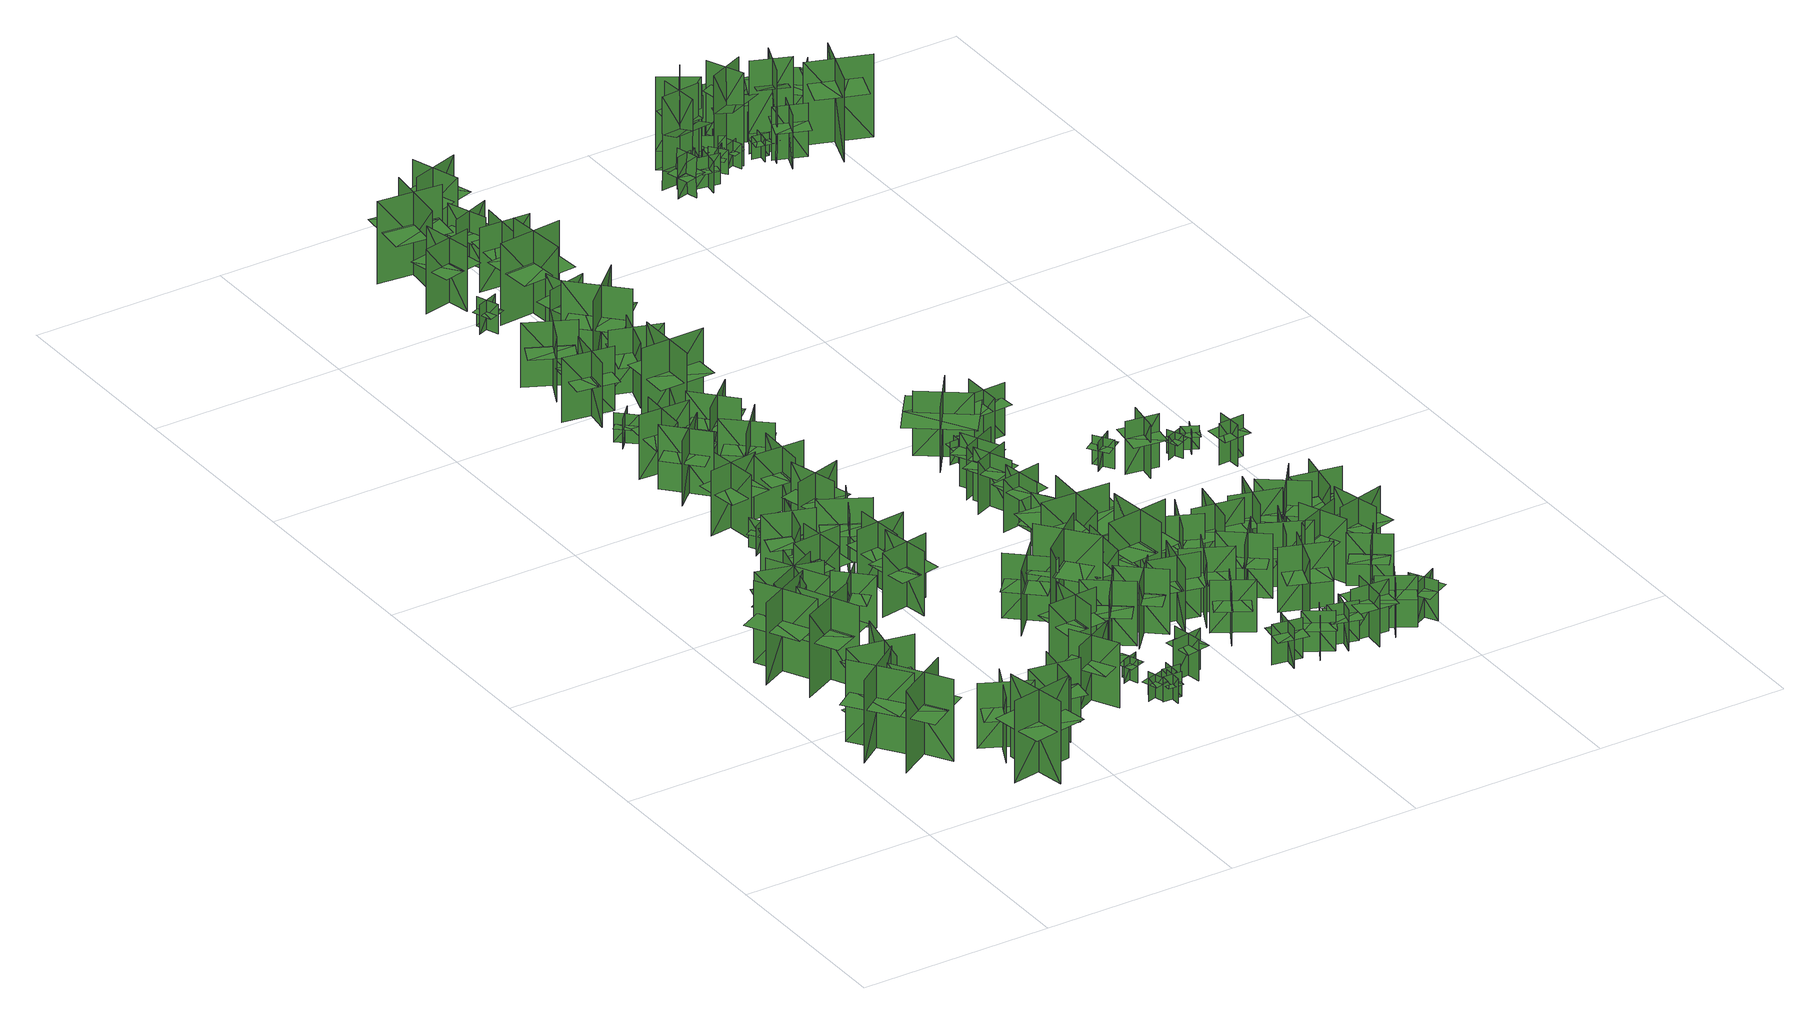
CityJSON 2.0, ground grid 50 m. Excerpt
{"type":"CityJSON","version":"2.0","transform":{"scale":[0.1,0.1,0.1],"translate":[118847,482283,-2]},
"CityObjects":{
"tree1":{"type":"SolitaryVegetationObject","geometry":[{"type":"MultiSurface","lod":"1","boundaries":[[[0,1,2]],[[0,2,3]],[[4,5,6]],[[4,6,7]],[[8,9,10]],[[8,10,11]],[[8,12,13]],[[8,13,9]]]}]},
"tree2":{"type":"SolitaryVegetationObject","geometry":[{"type":"MultiSurface","lod":"1","boundaries":[[[14,15,16]],[[14,16,17]],[[18,19,20]],[[18,20,21]],[[22,23,24]],[[22,24,25]],[[22,26,27]],[[22,27,23]]]}]},
"tree3":{"type":"SolitaryVegetationObject","geometry":[{"type":"MultiSurface","lod":"1","boundaries":[[[28,29,30]],[[28,30,31]],[[32,33,34]],[[32,34,35]],[[36,37,38]],[[36,38,39]],[[36,40,41]],[[36,41,37]]]}]},
"tree4":{"type":"SolitaryVegetationObject","geometry":[{"type":"MultiSurface","lod":"1","boundaries":[[[42,43,44]],[[42,44,45]],[[46,47,48]],[[46,48,49]],[[50,51,52]],[[50,52,53]],[[50,54,55]],[[50,55,51]]]}]},
"tree5":{"type":"SolitaryVegetationObject","geometry":[{"type":"MultiSurface","lod":"1","boundaries":[[[56,57,58]],[[56,58,59]],[[60,61,62]],[[60,62,63]],[[64,65,66]],[[64,66,67]],[[64,68,69]],[[64,69,65]]]}]},
"tree6":{"type":"SolitaryVegetationObject","geometry":[{"type":"MultiSurface","lod":"1","boundaries":[[[70,71,72]],[[70,72,73]],[[74,75,76]],[[74,76,77]],[[78,79,80]],[[78,80,81]],[[78,82,83]],[[78,83,79]]]}]},
"tree7":{"type":"SolitaryVegetationObject","geometry":[{"type":"MultiSurface","lod":"1","boundaries":[[[84,85,86]],[[84,86,87]],[[88,89,90]],[[88,90,91]],[[92,93,94]],[[92,94,95]],[[92,96,97]],[[92,97,93]]]}]},
"tree8":{"type":"SolitaryVegetationObject","geometry":[{"type":"MultiSurface","lod":"1","boundaries":[[[98,99,100]],[[98,100,101]],[[102,103,104]],[[102,104,105]],[[106,107,108]],[[106,108,109]],[[106,110,111]],[[106,111,107]]]}]},
"tree9":{"type":"SolitaryVegetationObject","geometry":[{"type":"MultiSurface","lod":"1","boundaries":[[[112,113,114]],[[112,114,115]],[[116,117,118]],[[116,118,119]],[[120,121,122]],[[120,122,123]],[[120,124,125]],[[120,125,121]]]}]},
"tree10":{"type":"SolitaryVegetationObject","geometry":[{"type":"MultiSurface","lod":"1","boundaries":[[[126,127,128]],[[126,128,129]],[[130,131,132]],[[130,132,133]],[[134,135,136]],[[134,136,137]],[[134,138,139]],[[134,139,135]]]}]},
"tree11":{"type":"SolitaryVegetationObject","geometry":[{"type":"MultiSurface","lod":"1","boundaries":[[[140,141,142]],[[140,142,143]],[[144,145,146]],[[144,146,147]],[[148,149,150]],[[148,150,151]],[[148,152,153]],[[148,153,149]]]}]},
"tree12":{"type":"SolitaryVegetationObject","geometry":[{"type":"MultiSurface","lod":"1","boundaries":[[[154,155,156]],[[154,156,157]],[[158,159,160]],[[158,160,161]],[[162,163,164]],[[162,164,165]],[[162,166,167]],[[162,167,163]]]}]},
"tree13":{"type":"SolitaryVegetationObject","geometry":[{"type":"MultiSurface","lod":"1","boundaries":[[[168,169,170]],[[168,170,171]],[[172,173,174]],[[172,174,175]],[[176,177,178]],[[176,178,179]],[[176,180,181]],[[176,181,177]]]}]},
"tree14":{"type":"SolitaryVegetationObject","geometry":[{"type":"MultiSurface","lod":"1","boundaries":[[[182,183,184]],[[182,184,185]],[[186,187,188]],[[186,188,189]],[[190,191,192]],[[190,192,193]],[[190,194,195]],[[190,195,191]]]}]},
"tree15":{"type":"SolitaryVegetationObject","geometry":[{"type":"MultiSurface","lod":"1","boundaries":[[[196,197,198]],[[196,198,199]],[[200,201,202]],[[200,202,203]],[[204,205,206]],[[204,206,207]],[[204,208,209]],[[204,209,205]]]}]},
"tree16":{"type":"SolitaryVegetationObject","geometry":[{"type":"MultiSurface","lod":"1","boundaries":[[[210,211,212]],[[210,212,213]],[[214,215,216]],[[214,216,217]],[[218,219,220]],[[218,220,221]],[[218,222,223]],[[218,223,219]]]}]},
"tree17":{"type":"SolitaryVegetationObject","geometry":[{"type":"MultiSurface","lod":"1","boundaries":[[[224,225,226]],[[224,226,227]],[[228,229,230]],[[228,230,231]],[[232,233,234]],[[232,234,235]],[[232,236,237]],[[232,237,233]]]}]},
"tree18":{"type":"SolitaryVegetationObject","geometry":[{"type":"MultiSurface","lod":"1","boundaries":[[[238,239,240]],[[238,240,241]],[[242,243,244]],[[242,244,245]],[[246,247,248]],[[246,248,249]],[[246,250,251]],[[246,251,247]]]}]},
"tree19":{"type":"SolitaryVegetationObject","geometry":[{"type":"MultiSurface","lod":"1","boundaries":[[[252,253,254]],[[252,254,255]],[[256,257,258]],[[256,258,259]],[[260,261,262]],[[260,262,263]],[[260,264,265]],[[260,265,261]]]}]},
"tree20":{"type":"SolitaryVegetationObject","geometry":[{"type":"MultiSurface","lod":"1","boundaries":[[[266,267,268]],[[266,268,269]],[[270,271,272]],[[270,272,273]],[[274,275,276]],[[274,276,277]],[[274,278,279]],[[274,279,275]]]}]},
"tree21":{"type":"SolitaryVegetationObject","geometry":[{"type":"MultiSurface","lod":"1","boundaries":[[[280,281,282]],[[280,282,283]],[[284,285,286]],[[284,286,287]],[[288,289,290]],[[288,290,291]],[[288,291,292]],[[288,292,293]]]}]},
"tree22":{"type":"SolitaryVegetationObject","geometry":[{"type":"MultiSurface","lod":"1","boundaries":[[[294,295,296]],[[294,296,297]],[[298,299,300]],[[298,300,301]],[[302,303,304]],[[302,304,305]],[[302,306,307]],[[302,307,303]]]}]},
"tree23":{"type":"SolitaryVegetationObject","geometry":[{"type":"MultiSurface","lod":"1","boundaries":[[[308,309,310]],[[308,310,311]],[[312,313,314]],[[312,314,315]],[[316,317,318]],[[316,318,319]],[[316,320,321]],[[316,321,317]]]}]},
"tree24":{"type":"SolitaryVegetationObject","geometry":[{"type":"MultiSurface","lod":"1","boundaries":[[[322,323,324]],[[322,324,325]],[[326,327,328]],[[326,328,329]],[[330,331,332]],[[330,332,333]],[[330,333,334]],[[330,334,335]]]}]},
"tree25":{"type":"SolitaryVegetationObject","geometry":[{"type":"MultiSurface","lod":"1","boundaries":[[[336,337,338]],[[336,338,339]],[[340,341,342]],[[340,342,343]],[[344,345,346]],[[344,346,347]],[[344,347,348]],[[344,348,349]]]}]},
"tree26":{"type":"SolitaryVegetationObject","geometry":[{"type":"MultiSurface","lod":"1","boundaries":[[[350,351,352]],[[350,352,353]],[[354,355,356]],[[354,356,357]],[[358,359,360]],[[358,360,361]],[[358,362,363]],[[358,363,359]]]}]},
"tree27":{"type":"SolitaryVegetationObject","geometry":[{"type":"MultiSurface","lod":"1","boundaries":[[[364,365,366]],[[364,366,367]],[[368,369,370]],[[368,370,371]],[[372,373,374]],[[372,374,375]],[[372,375,376]],[[372,376,377]]]}]},
"tree28":{"type":"SolitaryVegetationObject","geometry":[{"type":"MultiSurface","lod":"1","boundaries":[[[378,379,380]],[[378,380,381]],[[382,383,384]],[[382,384,385]],[[386,387,388]],[[386,388,389]],[[386,390,391]],[[386,391,387]]]}]},
"tree29":{"type":"SolitaryVegetationObject","geometry":[{"type":"MultiSurface","lod":"1","boundaries":[[[392,393,394]],[[392,394,395]],[[396,397,398]],[[396,398,399]],[[400,401,402]],[[400,402,403]],[[400,404,405]],[[400,405,401]]]}]},
"tree30":{"type":"SolitaryVegetationObject","geometry":[{"type":"MultiSurface","lod":"1","boundaries":[[[406,407,408]],[[406,408,409]],[[410,411,412]],[[410,412,413]],[[414,415,416]],[[414,416,417]],[[414,418,419]],[[414,419,415]]]}]},
"tree31":{"type":"SolitaryVegetationObject","geometry":[{"type":"MultiSurface","lod":"1","boundaries":[[[420,421,422]],[[420,422,423]],[[424,425,426]],[[424,426,427]],[[428,429,430]],[[428,430,431]],[[428,432,433]],[[428,433,429]]]}]},
"tree32":{"type":"SolitaryVegetationObject","geometry":[{"type":"MultiSurface","lod":"1","boundaries":[[[434,435,436]],[[434,436,437]],[[438,439,440]],[[438,440,441]],[[442,443,444]],[[442,444,445]],[[442,446,447]],[[442,447,443]]]}]},
"tree33":{"type":"SolitaryVegetationObject","geometry":[{"type":"MultiSurface","lod":"1","boundaries":[[[448,449,450]],[[448,450,451]],[[452,453,454]],[[452,454,455]],[[456,457,458]],[[456,458,459]],[[456,460,461]],[[456,461,457]]]}]},
"tree34":{"type":"SolitaryVegetationObject","geometry":[{"type":"MultiSurface","lod":"1","boundaries":[[[462,463,464]],[[462,464,465]],[[466,467,468]],[[466,468,469]],[[470,471,472]],[[470,472,473]],[[470,474,475]],[[470,475,471]]]}]},
"tree35":{"type":"SolitaryVegetationObject","geometry":[{"type":"MultiSurface","lod":"1","boundaries":[[[476,477,478]],[[476,478,479]],[[480,481,482]],[[480,482,483]],[[484,485,486]],[[484,486,487]],[[484,488,489]],[[484,489,485]]]}]},
"tree36":{"type":"SolitaryVegetationObject","geometry":[{"type":"MultiSurface","lod":"1","boundaries":[[[490,491,492]],[[490,492,493]],[[494,495,496]],[[494,496,497]],[[498,499,500]],[[498,500,501]],[[498,502,503]],[[498,503,499]]]}]},
"tree37":{"type":"SolitaryVegetationObject","geometry":[{"type":"MultiSurface","lod":"1","boundaries":[[[504,505,506]],[[504,506,507]],[[508,509,510]],[[508,510,511]],[[512,513,514]],[[512,514,515]],[[512,516,517]],[[512,517,513]]]}]},
"tree38":{"type":"SolitaryVegetationObject","geometry":[{"type":"MultiSurface","lod":"1","boundaries":[[[518,519,520]],[[518,520,521]],[[522,523,524]],[[522,524,525]],[[526,527,528]],[[526,528,529]],[[526,530,531]],[[526,531,527]]]}]},
"tree39":{"type":"SolitaryVegetationObject","geometry":[{"type":"MultiSurface","lod":"1","boundaries":[[[532,533,534]],[[532,534,535]],[[536,537,538]],[[536,538,539]],[[540,541,542]],[[540,542,543]],[[540,544,545]],[[540,545,541]]]}]},
"tree40":{"type":"SolitaryVegetationObject","geometry":[{"type":"MultiSurface","lod":"1","boundaries":[[[546,547,548]],[[546,548,549]],[[550,551,552]],[[550,552,553]],[[554,555,556]],[[554,556,557]],[[554,558,559]],[[554,559,555]]]}]},
"tree41":{"type":"SolitaryVegetationObject","geometry":[{"type":"MultiSurface","lod":"1","boundaries":[[[560,561,562]],[[560,562,563]],[[564,565,566]],[[564,566,567]],[[568,569,570]],[[568,570,571]],[[568,572,573]],[[568,573,569]]]}]},
"tree42":{"type":"SolitaryVegetationObject","geometry":[{"type":"MultiSurface","lod":"1","boundaries":[[[574,575,576]],[[574,576,577]],[[578,579,580]],[[578,580,581]],[[582,583,584]],[[582,584,585]],[[582,586,587]],[[582,587,583]]]}]},
"tree43":{"type":"SolitaryVegetationObject","geometry":[{"type":"MultiSurface","lod":"1","boundaries":[[[588,589,590]],[[588,590,591]],[[592,593,594]],[[592,594,595]],[[596,597,598]],[[596,598,599]],[[596,600,601]],[[596,601,597]]]}]},
"tree44":{"type":"SolitaryVegetationObject","geometry":[{"type":"MultiSurface","lod":"1","boundaries":[[[602,603,604]],[[602,604,605]],[[606,607,608]],[[606,608,609]],[[610,611,612]],[[610,612,613]],[[610,614,615]],[[610,615,611]]]}]},
"tree45":{"type":"SolitaryVegetationObject","geometry":[{"type":"MultiSurface","lod":"1","boundaries":[[[616,617,618]],[[616,618,619]],[[620,621,622]],[[620,622,623]],[[624,625,626]],[[624,626,627]],[[624,628,629]],[[624,629,625]]]}]},
"tree46":{"type":"SolitaryVegetationObject","geometry":[{"type":"MultiSurface","lod":"1","boundaries":[[[630,631,632]],[[630,632,633]],[[634,635,636]],[[634,636,637]],[[638,639,640]],[[638,640,641]],[[638,642,643]],[[638,643,639]]]}]},
"tree47":{"type":"SolitaryVegetationObject","geometry":[{"type":"MultiSurface","lod":"1","boundaries":[[[644,645,646]],[[644,646,647]],[[648,649,650]],[[648,650,651]],[[652,653,654]],[[652,654,655]],[[652,655,656]],[[652,656,657]]]}]},
"tree48":{"type":"SolitaryVegetationObject","geometry":[{"type":"MultiSurface","lod":"1","boundaries":[[[658,659,660]],[[658,660,661]],[[662,663,664]],[[662,664,665]],[[666,667,668]],[[666,668,669]],[[666,669,670]],[[666,670,671]]]}]},
"tree49":{"type":"SolitaryVegetationObject","geometry":[{"type":"MultiSurface","lod":"1","boundaries":[[[672,673,674]],[[672,674,675]],[[676,677,678]],[[676,678,679]],[[680,681,682]],[[680,682,683]],[[680,684,685]],[[680,685,681]]]}]},
"tree50":{"type":"SolitaryVegetationObject","geometry":[{"type":"MultiSurface","lod":"1","boundaries":[[[686,687,688]],[[686,688,689]],[[690,691,692]],[[690,692,693]],[[694,695,696]],[[694,696,697]],[[694,698,699]],[[694,699,695]]]}]},
"tree51":{"type":"SolitaryVegetationObject","geometry":[{"type":"MultiSurface","lod":"1","boundaries":[[[700,701,702]],[[700,702,703]],[[704,705,706]],[[704,706,707]],[[708,709,710]],[[708,710,711]],[[708,712,713]],[[708,713,709]]]}]},
"tree52":{"type":"SolitaryVegetationObject","geometry":[{"type":"MultiSurface","lod":"1","boundaries":[[[714,715,716]],[[714,716,717]],[[718,719,720]],[[718,720,721]],[[722,723,724]],[[722,724,725]],[[722,725,726]],[[722,726,727]]]}]},
"tree53":{"type":"SolitaryVegetationObject","geometry":[{"type":"MultiSurface","lod":"1","boundaries":[[[728,729,730]],[[728,730,731]],[[732,733,734]],[[732,734,735]],[[736,737,738]],[[736,738,739]],[[736,740,741]],[[736,741,737]]]}]},
"tree54":{"type":"SolitaryVegetationObject","geometry":[{"type":"MultiSurface","lod":"1","boundaries":[[[742,743,744]],[[742,744,745]],[[746,747,748]],[[746,748,749]],[[750,751,752]],[[750,752,753]],[[750,754,755]],[[750,755,751]]]}]},
"tree55":{"type":"SolitaryVegetationObject","geometry":[{"type":"MultiSurface","lod":"1","boundaries":[[[756,757,758]],[[756,758,759]],[[760,761,762]],[[760,762,763]],[[764,765,766]],[[764,766,767]],[[764,768,769]],[[764,769,765]]]}]},
"tree56":{"type":"SolitaryVegetationObject","geometry":[{"type":"MultiSurface","lod":"1","boundaries":[[[770,771,772]],[[770,772,773]],[[774,775,776]],[[774,776,777]],[[778,779,780]],[[778,780,781]],[[778,782,783]],[[778,783,779]]]}]},
"tree57":{"type":"SolitaryVegetationObject","geometry":[{"type":"MultiSurface","lod":"1","boundaries":[[[784,785,786]],[[784,786,787]],[[788,789,790]],[[788,790,791]],[[792,793,794]],[[792,794,795]],[[792,795,796]],[[792,796,797]]]}]},
"tree58":{"type":"SolitaryVegetationObject","geometry":[{"type":"MultiSurface","lod":"1","boundaries":[[[798,799,800]],[[798,800,801]],[[802,803,804]],[[802,804,805]],[[806,807,808]],[[806,808,809]],[[806,810,811]],[[806,811,807]]]}]},
"tree59":{"type":"SolitaryVegetationObject","geometry":[{"type":"MultiSurface","lod":"1","boundaries":[[[812,813,814]],[[812,814,815]],[[816,817,818]],[[816,818,819]],[[820,821,822]],[[820,822,823]],[[820,824,825]],[[820,825,821]]]}]},
"tree60":{"type":"SolitaryVegetationObject","geometry":[{"type":"MultiSurface","lod":"1","boundaries":[[[826,827,828]],[[826,828,829]],[[830,831,832]],[[830,832,833]],[[834,835,836]],[[834,836,837]],[[834,838,839]],[[834,839,835]]]}]},
"tree61":{"type":"SolitaryVegetationObject","geometry":[{"type":"MultiSurface","lod":"1","boundaries":[[[840,841,842]],[[840,842,843]],[[844,845,846]],[[844,846,847]],[[848,849,850]],[[848,850,851]],[[848,852,853]],[[848,853,849]]]}]},
"tree62":{"type":"SolitaryVegetationObject","geometry":[{"type":"MultiSurface","lod":"1","boundaries":[[[854,855,856]],[[854,856,857]],[[858,859,860]],[[858,860,861]],[[862,863,864]],[[862,864,865]],[[862,866,867]],[[862,867,863]]]}]},
"tree63":{"type":"SolitaryVegetationObject","geometry":[{"type":"MultiSurface","lod":"1","boundaries":[[[868,869,870]],[[868,870,871]],[[872,873,874]],[[872,874,875]],[[876,877,878]],[[876,878,879]],[[876,879,880]],[[876,880,881]]]}]},
"tree64":{"type":"SolitaryVegetationObject","geometry":[{"type":"MultiSurface","lod":"1","boundaries":[[[882,883,884]],[[882,884,885]],[[886,887,888]],[[886,888,889]],[[890,891,892]],[[890,892,893]],[[890,894,895]],[[890,895,891]]]}]},
"tree65":{"type":"SolitaryVegetationObject","geometry":[{"type":"MultiSurface","lod":"1","boundaries":[[[896,897,898]],[[896,898,899]],[[900,901,902]],[[900,902,903]],[[904,905,906]],[[904,906,907]],[[904,907,908]],[[904,908,909]]]}]},
"tree66":{"type":"SolitaryVegetationObject","geometry":[{"type":"MultiSurface","lod":"1","boundaries":[[[910,911,912]],[[910,912,913]],[[914,915,916]],[[914,916,917]],[[918,919,920]],[[918,920,921]],[[918,921,922]],[[918,922,923]]]}]},
"tree67":{"type":"SolitaryVegetationObject","geometry":[{"type":"MultiSurface","lod":"1","boundaries":[[[924,925,926]],[[924,926,927]],[[928,929,930]],[[928,930,931]],[[932,933,934]],[[932,934,935]],[[932,936,937]],[[932,937,933]]]}]},
"tree68":{"type":"SolitaryVegetationObject","geometry":[{"type":"MultiSurface","lod":"1","boundaries":[[[938,939,940]],[[938,940,941]],[[942,943,944]],[[942,944,945]],[[946,947,948]],[[946,948,949]],[[946,950,951]],[[946,951,947]]]}]},
"tree69":{"type":"SolitaryVegetationObject","geometry":[{"type":"MultiSurface","lod":"1","boundaries":[[[952,953,954]],[[952,954,955]],[[956,957,958]],[[956,958,959]],[[960,961,962]],[[960,962,963]],[[960,963,964]],[[960,964,965]]]}]},
"tree70":{"type":"SolitaryVegetationObject","geometry":[{"type":"MultiSurface","lod":"1","boundaries":[[[966,967,968]],[[966,968,969]],[[970,971,972]],[[970,972,973]],[[974,975,976]],[[974,976,977]],[[974,978,979]],[[974,979,975]]]}]},
"tree71":{"type":"SolitaryVegetationObject","geometry":[{"type":"MultiSurface","lod":"1","boundaries":[[[980,981,982]],[[980,982,983]],[[984,985,986]],[[984,986,987]],[[988,989,990]],[[988,990,991]],[[988,991,992]],[[988,992,993]]]}]},
"tree72":{"type":"SolitaryVegetationObject","geometry":[{"type":"MultiSurface","lod":"1","boundaries":[[[994,995,996]],[[994,996,997]],[[998,999,1000]],[[998,1000,1001]],[[1002,1003,1004]],[[1002,1004,1005]],[[1002,1006,1007]],[[1002,1007,1003]]]}]},
"tree73":{"type":"SolitaryVegetationObject","geometry":[{"type":"MultiSurface","lod":"1","boundaries":[[[1008,1009,1010]],[[1008,1010,1011]],[[1012,1013,1014]],[[1012,1014,1015]],[[1016,1017,1018]],[[1016,1018,1019]],[[1016,1019,1020]],[[1016,1020,1021]]]}]},
"tree74":{"type":"SolitaryVegetationObject","geometry":[{"type":"MultiSurface","lod":"1","boundaries":[[[1022,1023,1024]],[[1022,1024,1025]],[[1026,1027,1028]],[[1026,1028,1029]],[[1030,1031,1032]],[[1030,1032,1033]],[[1030,1034,1035]],[[1030,1035,1031]]]}]},
"tree75":{"type":"SolitaryVegetationObject","geometry":[{"type":"MultiSurface","lod":"1","boundaries":[[[1036,1037,1038]],[[1036,1038,1039]],[[1040,1041,1042]],[[1040,1042,1043]],[[1044,1045,1046]],[[1044,1046,1047]],[[1044,1048,1049]],[[1044,1049,1045]]]}]},
"tree76":{"type":"SolitaryVegetationObject","geometry":[{"type":"MultiSurface","lod":"1","boundaries":[[[1050,1051,1052]],[[1050,1052,1053]],[[1054,1055,1056]],[[1054,1056,1057]],[[1058,1059,1060]],[[1058,1060,1061]],[[1058,1062,1063]],[[1058,1063,1059]]]}]},
"tree77":{"type":"SolitaryVegetationObject","geometry":[{"type":"MultiSurface","lod":"1","boundaries":[[[1064,1065,1066]],[[1064,1066,1067]],[[1068,1069,1070]],[[1068,1070,1071]],[[1072,1073,1074]],[[1072,1074,1075]],[[1072,1075,1076]],[[1072,1076,1077]]]}]},
"tree78":{"type":"SolitaryVegetationObject","geometry":[{"type":"MultiSurface","lod":"1","boundaries":[[[1078,1079,1080]],[[1078,1080,1081]],[[1082,1083,1084]],[[1082,1084,1085]],[[1086,1087,1088]],[[1086,1088,1089]],[[1086,1090,1091]],[[1086,1091,1087]]]}]},
"tree79":{"type":"SolitaryVegetationObject","geometry":[{"type":"MultiSurface","lod":"1","boundaries":[[[1092,1093,1094]],[[1092,1094,1095]],[[1096,1097,1098]],[[1096,1098,1099]],[[1100,1101,1102]],[[1100,1102,1103]],[[1100,1103,1104]],[[1100,1104,1105]]]}]},
"tree80":{"type":"SolitaryVegetationObject","geometry":[{"type":"MultiSurface","lod":"1","boundaries":[[[1106,1107,1108]],[[1106,1108,1109]],[[1110,1111,1112]],[[1110,1112,1113]],[[1114,1115,1116]],[[1114,1116,1117]],[[1114,1118,1119]],[[1114,1119,1115]]]}]},
"tree81":{"type":"SolitaryVegetationObject","geometry":[{"type":"MultiSurface","lod":"1","boundaries":[[[1120,1121,1122]],[[1120,1122,1123]],[[1124,1125,1126]],[[1124,1126,1127]],[[1128,1129,1130]],[[1128,1130,1131]],[[1128,1132,1133]],[[1128,1133,1129]]]}]},
"tree82":{"type":"SolitaryVegetationObject","geometry":[{"type":"MultiSurface","lod":"1","boundaries":[[[1134,1135,1136]],[[1134,1136,1137]],[[1138,1139,1140]],[[1138,1140,1141]],[[1142,1143,1144]],[[1142,1144,1145]],[[1142,1146,1147]],[[1142,1147,1143]]]}]},
"tree83":{"type":"SolitaryVegetationObject","geometry":[{"type":"MultiSurface","lod":"1","boundaries":[[[1148,1149,1150]],[[1148,1150,1151]],[[1152,1153,1154]],[[1152,1154,1155]],[[1156,1157,1158]],[[1156,1158,1159]],[[1156,1160,1161]],[[1156,1161,1157]]]}]},
"tree84":{"type":"SolitaryVegetationObject","geometry":[{"type":"MultiSurface","lod":"1","boundaries":[[[1162,1163,1164]],[[1162,1164,1165]],[[1166,1167,1168]],[[1166,1168,1169]],[[1170,1171,1172]],[[1170,1172,1173]],[[1170,1173,1174]],[[1170,1174,1175]]]}]},
"tree85":{"type":"SolitaryVegetationObject","geometry":[{"type":"MultiSurface","lod":"1","boundaries":[[[1176,1177,1178]],[[1176,1178,1179]],[[1180,1181,1182]],[[1180,1182,1183]],[[1184,1185,1186]],[[1184,1186,1187]],[[1184,1187,1188]],[[1184,1188,1189]]]}]},
"tree86":{"type":"SolitaryVegetationObject","geometry":[{"type":"MultiSurface","lod":"1","boundaries":[[[1190,1191,1192]],[[1190,1192,1193]],[[1194,1195,1196]],[[1194,1196,1197]],[[1198,1199,1200]],[[1198,1200,1201]],[[1198,1202,1203]],[[1198,1203,1199]]]}]},
"tree87":{"type":"SolitaryVegetationObject","geometry":[{"type":"MultiSurface","lod":"1","boundaries":[[[1204,1205,1206]],[[1204,1206,1207]],[[1208,1209,1210]],[[1208,1210,1211]],[[1212,1213,1209]],[[1212,1209,1208]],[[1214,1215,1205]],[[1214,1205,1204]],[[1204,1205,1216]],[[1204,1216,1217]],[[1204,1218,1219]],[[1204,1219,1205]]]}]},
"tree88":{"type":"SolitaryVegetationObject","geometry":[{"type":"MultiSurface","lod":"1","boundaries":[[[1220,1221,1222]],[[1220,1222,1223]],[[1224,1225,1226]],[[1224,1226,1227]],[[1228,1229,1225]],[[1228,1225,1224]],[[1230,1231,1221]],[[1230,1221,1220]],[[1232,1233,1234]],[[1232,1234,1235]],[[1236,1237,1238]],[[1236,1238,1239]]]}]},
"tree89":{"type":"SolitaryVegetationObject","geometry":[{"type":"MultiSurface","lod":"1","boundaries":[[[1240,1241,1242]],[[1240,1242,1243]],[[1244,1245,1246]],[[1244,1246,1247]],[[1248,1249,1250]],[[1248,1250,1251]],[[1248,1251,1252]],[[1248,1252,1253]]]}]},
"tree90":{"type":"SolitaryVegetationObject","geometry":[{"type":"MultiSurface","lod":"1","boundaries":[[[1254,1255,1256]],[[1254,1256,1257]],[[1258,1259,1260]],[[1258,1260,1261]],[[1262,1263,1259]],[[1262,1259,1258]],[[1264,1265,1255]],[[1264,1255,1254]],[[1266,1267,1268]],[[1266,1268,1269]],[[1270,1271,1272]],[[1270,1272,1273]]]}]},
"tree91":{"type":"SolitaryVegetationObject","geometry":[{"type":"MultiSurface","lod":"1","boundaries":[[[1274,1275,1276]],[[1274,1276,1277]],[[1278,1279,1280]],[[1278,1280,1281]],[[1282,1283,1284]],[[1282,1284,1285]],[[1282,1285,1286]],[[1282,1286,1287]]]}]},
"tree92":{"type":"SolitaryVegetationObject","geometry":[{"type":"MultiSurface","lod":"1","boundaries":[[[1288,1289,1290]],[[1288,1290,1291]],[[1292,1293,1294]],[[1292,1294,1295]],[[1296,1297,1298]],[[1296,1298,1299]],[[1296,1299,1300]],[[1296,1300,1301]]]}]},
"tree93":{"type":"SolitaryVegetationObject","geometry":[{"type":"MultiSurface","lod":"1","boundaries":[[[1302,1303,1304]],[[1302,1304,1305]],[[1306,1307,1308]],[[1306,1308,1309]],[[1310,1311,1312]],[[1310,1312,1313]],[[1310,1313,1314]],[[1310,1314,1315]]]}]},
"tree94":{"type":"SolitaryVegetationObject","geometry":[{"type":"MultiSurface","lod":"1","boundaries":[[[1316,1317,1318]],[[1316,1318,1319]],[[1320,1321,1322]],[[1320,1322,1323]],[[1324,1325,1326]],[[1324,1326,1327]],[[1324,1327,1328]],[[1324,1328,1329]]]}]},
"tree95":{"type":"SolitaryVegetationObject","geometry":[{"type":"MultiSurface","lod":"1","boundaries":[[[1330,1331,1332]],[[1330,1332,1333]],[[1334,1335,1336]],[[1334,1336,1337]],[[1338,1339,1335]],[[1338,1335,1334]],[[1340,1341,1331]],[[1340,1331,1330]],[[1342,1343,1344]],[[1342,1344,1345]],[[1346,1347,1348]],[[1346,1348,1349]]]}]},
"tree96":{"type":"SolitaryVegetationObject","geometry":[{"type":"MultiSurface","lod":"1","boundaries":[[[1350,1351,1352]],[[1350,1352,1353]],[[1354,1355,1356]],[[1354,1356,1357]],[[1358,1359,1360]],[[1358,1360,1361]],[[1358,1361,1362]],[[1358,1362,1363]]]}]},
"tree97":{"type":"SolitaryVegetationObject","geometry":[{"type":"MultiSurface","lod":"1","boundaries":[[[1364,1365,1366]],[[1364,1366,1367]],[[1368,1369,1370]],[[1368,1370,1371]],[[1372,1373,1374]],[[1372,1374,1375]],[[1372,1375,1376]],[[1372,1376,1377]]]}]},
"tree98":{"type":"SolitaryVegetationObject","geometry":[{"type":"MultiSurface","lod":"1","boundaries":[[[1378,1379,1380]],[[1378,1380,1381]],[[1382,1383,1384]],[[1382,1384,1385]],[[1386,1387,1388]],[[1386,1388,1389]],[[1386,1390,1391]],[[1386,1391,1387]]]}]},
"tree99":{"type":"SolitaryVegetationObject","geometry":[{"type":"MultiSurface","lod":"1","boundaries":[[[1392,1393,1394]],[[1392,1394,1395]],[[1396,1397,1398]],[[1396,1398,1399]],[[1400,1401,1402]],[[1400,1402,1403]],[[1400,1404,1405]],[[1400,1405,1401]]]}]},
"tree100":{"type":"SolitaryVegetationObject","geometry":[{"type":"MultiSurface","lod":"1","boundaries":[[[1406,1407,1408]],[[1406,1408,1409]],[[1410,1411,1412]],[[1410,1412,1413]],[[1414,1415,1411]],[[1414,1411,1410]],[[1416,1417,1407]],[[1416,1407,1406]],[[1418,1419,1420]],[[1418,1420,1421]],[[1422,1423,1424]],[[1422,1424,1425]]]}]},
"tree101":{"type":"SolitaryVegetationObject","geometry":[{"type":"MultiSurface","lod":"1","boundaries":[[[1426,1427,1428]],[[1426,1428,1429]],[[1430,1431,1432]],[[1430,1432,1433]],[[1434,1435,1436]],[[1434,1436,1437]],[[1434,1438,1439]],[[1434,1439,1435]]]}]},
"tree102":{"type":"SolitaryVegetationObject","geometry":[{"type":"MultiSurface","lod":"1","boundaries":[[[1440,1441,1442]],[[1440,1442,1443]],[[1444,1445,1446]],[[1444,1446,1447]],[[1448,1449,1450]],[[1448,1450,1451]],[[1448,1451,1452]],[[1448,1452,1453]]]}]},
"tree103":{"type":"SolitaryVegetationObject","geometry":[{"type":"MultiSurface","lod":"1","boundaries":[[[1454,1455,1456]],[[1454,1456,1457]],[[1458,1459,1460]],[[1458,1460,1461]],[[1462,1463,1464]],[[1462,1464,1465]],[[1462,1466,1467]],[[1462,1467,1463]]]}]},
"tree104":{"type":"SolitaryVegetationObject","geometry":[{"type":"MultiSurface","lod":"1","boundaries":[[[1468,1469,1470]],[[1468,1470,1471]],[[1472,1473,1474]],[[1472,1474,1475]],[[1476,1477,1478]],[[1476,1478,1479]],[[1476,1480,1481]],[[1476,1481,1477]]]}]},
"tree105":{"type":"SolitaryVegetationObject","geometry":[{"type":"MultiSurface","lod":"1","boundaries":[[[1482,1483,1484]],[[1482,1484,1485]],[[1486,1487,1488]],[[1486,1488,1489]],[[1490,1491,1492]],[[1490,1492,1493]],[[1490,1494,1495]],[[1490,1495,1491]]]}]},
"tree106":{"type":"SolitaryVegetationObject","geometry":[{"type":"MultiSurface","lod":"1","boundaries":[[[1496,1497,1498]],[[1496,1498,1499]],[[1500,1501,1502]],[[1500,1502,1503]],[[1504,1505,1506]],[[1504,1506,1507]],[[1504,1508,1509]],[[1504,1509,1505]]]}]}
},
"vertices":[
[47,427,25],[145,290,25],[145,290,243],[47,427,243],[31,323,25],[31,323,243],[168,421,243],[168,421,25],[59,422,159],[144,303,159],[200,343,159],[114,462,159],[1,381,159],[87,261,159],
[68,451,28],[128,457,28],[128,457,106],[68,451,106],[98,427,28],[98,427,106],[91,487,106],[91,487,28],[72,454,76],[124,459,76],[121,483,76],[69,478,76],[74,428,76],[127,434,76],
[209,222,22],[121,366,22],[121,366,240],[209,222,240],[233,325,22],[233,325,240],[89,237,240],[89,237,22],[198,228,156],[121,353,156],[63,317,156],[139,192,156],[258,264,156],[182,390,156],
[156,380,23],[187,546,23],[187,546,241],[156,380,241],[243,441,23],[243,441,241],[77,471,241],[77,471,23],[152,392,157],[178,536,157],[111,549,157],[84,404,157],[221,379,157],[248,523,157],
[60,836,28],[138,687,28],[138,687,246],[60,836,246],[29,735,28],[29,735,246],[178,813,246],[178,813,28],[70,830,162],[139,700,162],[199,731,162],[131,862,162],[8,797,162],[76,667,162],
[208,621,20],[134,772,20],[134,772,238],[208,621,238],[241,722,20],[241,722,238],[90,647,238],[90,647,20],[198,628,154],[132,760,154],[71,729,154],[136,598,154],[261,660,154],[196,791,154],
[273,65,22],[439,94,22],[439,94,240],[273,65,240],[360,5,22],[360,5,240],[331,171,240],[331,171,22],[282,73,156],[427,99,156],[415,166,156],[271,141,156],[295,4,156],[439,29,156],
[366,274,20],[309,155,20],[309,155,192],[366,274,192],[288,246,20],[288,246,192],[407,188,192],[407,188,20],[367,264,126],[317,160,126],[365,137,126],[416,241,126],[317,288,126],[267,184,126],
[249,832,23],[86,874,23],[86,874,241],[249,832,241],[195,922,23],[195,922,241],[153,759,241],[153,759,23],[237,828,157],[95,865,157],[78,798,157],[220,762,157],[255,897,157],[112,933,157],
[243,883,23],[94,804,23],[94,804,241],[243,883,241],[142,913,23],[142,913,241],[220,764,241],[220,764,23],[236,872,157],[106,803,157],[138,743,157],[268,811,157],[203,934,157],[73,866,157],
[549,215,22],[418,233,22],[418,233,194],[549,215,194],[498,280,22],[498,280,194],[480,149,194],[480,149,22],[540,211,128],[425,227,128],[418,173,128],[532,157,128],[547,266,128],[433,282,128],
[374,898,24],[299,820,24],[299,820,164],[374,898,164],[306,896,24],[306,896,164],[384,821,164],[384,821,24],[372,890,111],[307,822,111],[338,791,111],[404,859,111],[339,922,111],[274,854,111],
[406,1011,23],[274,1000,23],[274,1000,195],[406,1011,195],[342,1064,23],[342,1064,195],[354,932,195],[354,932,23],[398,1005,129],[283,995,129],[288,942,129],[403,951,129],[393,1060,129],[278,1051,129],
[406,1111,23],[280,1150,23],[280,1150,194],[406,1111,194],[367,1184,23],[367,1184,194],[328,1058,194],[328,1058,23],[396,1109,128],[286,1143,128],[270,1091,128],[381,1057,128],[413,1162,128],[303,1196,128],
[595,336,23],[658,220,23],[658,220,195],[595,336,195],[572,257,23],[572,257,195],[689,319,195],[689,319,23],[604,331,129],[658,229,129],[706,255,129],[652,357,129],[555,305,129],[609,203,129],
[326,1240,27],[379,1269,27],[379,1269,105],[326,1240,105],[363,1230,27],[363,1230,105],[333,1282,105],[333,1282,27],[328,1244,75],[374,1270,75],[362,1291,75],[316,1265,75],[341,1222,75],[386,1247,75],
[504,807,25],[482,938,25],[482,938,196],[504,807,196],[552,875,25],[552,875,196],[421,853,196],[421,853,25],[498,815,131],[478,928,131],[425,919,131],[445,805,131],[553,824,131],[533,938,131],
[344,1446,21],[361,1315,21],[361,1315,193],[344,1446,193],[294,1380,21],[294,1380,193],[425,1398,193],[425,1398,21],[350,1439,127],[365,1324,127],[419,1331,127],[403,1446,127],[295,1431,127],[310,1317,127],
[483,1038,22],[495,907,22],[495,907,194],[483,1038,194],[430,974,22],[430,974,194],[562,986,194],[562,986,22],[489,1030,128],[499,915,128],[553,920,128],[543,1035,128],[434,1025,128],[444,910,128],
[538,1076,24],[422,1140,24],[422,1140,195],[538,1076,195],[515,1155,24],[515,1155,195],[451,1039,195],[451,1039,24],[528,1075,129],[427,1131,129],[401,1084,129],[502,1028,129],[555,1124,129],[454,1180,129],
[771,220,23],[729,207,23],[729,207,84],[771,220,84],[745,234,23],[758,192,23],[758,192,84],[745,234,84],[745,234,67],[724,227,67],[737,185,67],[758,192,67],[779,198,67],[766,240,67],
[309,1526,23],[407,1616,23],[407,1616,195],[309,1526,195],[392,1523,23],[392,1523,195],[303,1620,195],[303,1620,23],[312,1535,129],[397,1614,129],[361,1653,129],[276,1575,129],[350,1495,129],[435,1573,129],
[698,404,20],[690,536,20],[690,536,191],[698,404,191],[753,467,20],[753,467,191],[621,459,191],[621,459,20],[693,413,126],[685,528,126],[632,524,126],[639,409,126],[748,416,126],[741,531,126],
[739,334,23],[754,292,23],[754,292,85],[739,334,85],[726,307,23],[768,322,23],[768,322,85],[726,307,85],[726,307,67],[734,286,67],[776,301,67],[768,322,67],[761,343,67],[719,328,67],
[812,197,16],[763,198,16],[763,198,82],[812,197,82],[788,222,16],[787,173,16],[787,173,82],[788,222,82],[788,216,57],[767,217,57],[767,182,57],[787,181,57],[807,181,57],[808,216,57],
[355,1742,19],[349,1609,19],[349,1609,191],[355,1742,191],[294,1685,19],[294,1685,191],[426,1679,191],[426,1679,19],[360,1733,125],[354,1618,125],[408,1615,125],[413,1730,125],[304,1735,125],[299,1620,125],
[825,223,18],[776,225,18],[776,225,84],[825,223,84],[801,248,18],[800,199,18],[800,199,84],[801,248,84],[801,243,59],[781,243,59],[780,209,59],[800,208,59],[820,207,59],[822,242,59],
[431,1227,23],[559,1263,23],[559,1263,194],[431,1227,194],[504,1187,23],[504,1187,194],[468,1314,194],[468,1314,23],[438,1234,128],[549,1266,128],[535,1317,128],[424,1286,128],[453,1181,128],[564,1212,128],
[737,718,19],[648,620,19],[648,620,191],[737,718,191],[654,713,19],[654,713,191],[753,625,191],[753,625,19],[735,709,125],[658,623,125],[698,587,125],[775,673,125],[694,746,125],[617,660,125],
[485,1323,24],[490,1455,24],[490,1455,195],[485,1323,195],[545,1380,24],[545,1380,195],[413,1384,195],[413,1384,24],[480,1331,129],[484,1447,129],[431,1449,129],[427,1333,129],[536,1329,129],[540,1445,129],
[333,1855,23],[377,1814,23],[377,1814,101],[333,1855,101],[334,1817,23],[334,1817,101],[375,1862,101],[375,1862,23],[337,1854,71],[376,1818,71],[392,1837,71],[354,1872,71],[320,1835,71],[359,1800,71],
[846,437,20],[739,516,20],[739,516,191],[846,437,191],[833,519,20],[833,519,191],[754,413,191],[754,413,20],[836,438,126],[743,507,126],[711,463,126],[804,395,126],[869,483,126],[776,551,126],
[347,1924,22],[365,2055,22],[365,2055,193],[347,1924,193],[412,1974,22],[412,1974,193],[281,1993,193],[281,1993,22],[343,1933,127],[359,2047,127],[305,2055,127],[289,1940,127],[398,1925,127],[414,2040,127],
[451,1478,22],[539,1578,22],[539,1578,193],[451,1478,193],[534,1484,22],[534,1484,193],[435,1572,193],[435,1572,22],[453,1488,127],[529,1575,127],[489,1610,127],[412,1524,127],[495,1451,127],[571,1538,127],
[869,315,16],[882,234,16],[882,234,126],[869,315,126],[831,262,16],[913,275,16],[913,275,126],[831,262,126],[870,308,97],[882,234,97],[914,239,97],[902,313,97],[838,303,97],[850,228,97],
[849,711,18],[718,605,18],[718,605,236],[849,711,236],[744,721,18],[744,721,236],[850,591,236],[850,591,18],[845,699,152],[731,607,152],[774,553,152],[888,646,152],[800,754,152],[686,661,152],
[408,2120,22],[288,2178,22],[288,2178,193],[408,2120,193],[380,2198,22],[380,2198,193],[322,2079,193],[322,2079,22],[398,2119,127],[294,2169,127],[270,2121,127],[374,2070,127],[422,2169,127],[318,2219,127],
[446,1622,21],[544,1711,21],[544,1711,192],[446,1622,192],[529,1619,21],[529,1619,192],[440,1717,192],[440,1717,21],[449,1632,126],[534,1709,126],[498,1749,126],[413,1671,126],[486,1590,126],[572,1668,126],
[937,442,19],[836,528,19],[836,528,191],[937,442,191],[930,525,19],[930,525,191],[843,424,191],[843,424,19],[927,444,125],[839,519,125],[804,478,125],[892,403,125],[963,486,125],[876,561,125],
[416,1865,20],[584,1867,20],[584,1867,239],[416,1865,239],[492,1792,20],[492,1792,239],[490,1960,239],[490,1960,20],[427,1872,155],[573,1873,155],[573,1942,155],[426,1940,155],[427,1801,155],[574,1802,155],
[347,2455,29],[369,2399,29],[369,2399,107],[347,2455,107],[332,2420,29],[332,2420,107],[388,2442,107],[388,2442,29],[350,2452,77],[370,2403,77],[392,2412,77],[373,2461,77],[327,2442,77],[346,2394,77],
[893,713,18],[886,581,18],[886,581,189],[893,713,189],[832,657,18],[832,657,189],[964,650,189],[964,650,18],[898,704,124],[891,589,124],[945,586,124],[952,701,124],[843,707,124],[836,592,124],
[510,2077,22],[469,1951,22],[469,1951,194],[510,2077,194],[437,2039,22],[437,2039,194],[563,1998,194],[563,1998,22],[513,2068,128],[477,1958,128],[528,1941,128],[564,2051,128],[460,2085,128],[424,1975,128],
[972,430,18],[1002,559,18],[1002,559,190],[972,430,190],[1042,474,18],[1042,474,190],[913,505,190],[913,505,18],[969,440,124],[995,552,124],[943,565,124],[916,452,124],[1023,427,124],[1049,539,124],
[370,2531,22],[343,2661,22],[343,2661,193],[370,2531,193],[415,2601,22],[415,2601,193],[286,2574,193],[286,2574,22],[363,2538,127],[340,2651,127],[287,2640,127],[311,2527,127],[418,2550,127],[394,2663,127],
[436,2101,23],[559,2217,23],[559,2217,241],[436,2101,241],[542,2099,23],[542,2099,241],[426,2221,241],[426,2221,23],[440,2113,157],[546,2214,157],[499,2264,157],[392,2163,157],[488,2062,157],[595,2163,157],
[908,879,17],[908,879,234],[901,692,234],[901,692,17],[993,785,17],[993,785,234],[812,792,234],[812,792,17],[1020,784,163],[1024,878,163],[799,886,163],[796,792,163],[793,699,163],[1017,691,163],
[1095,161,17],[1107,237,17],[1107,237,125],[1095,161,125],[1137,191,17],[1060,203,17],[1060,203,125],[1137,191,125],[1137,191,95],[1143,229,95],[1066,241,95],[1060,203,95],[1054,165,95],[1131,152,95],
[1083,417,18],[1029,323,18],[1029,323,158],[1083,417,158],[1018,399,18],[1018,399,158],[1111,345,158],[1111,345,18],[1083,409,104],[1036,327,104],[1074,305,104],[1121,387,104],[1044,431,104],[997,349,104],
[435,2738,18],[268,2754,18],[268,2754,236],[435,2738,236],[368,2819,18],[368,2819,236],[351,2651,236],[351,2651,18],[424,2732,152],[278,2746,152],[271,2678,152],[417,2664,152],[431,2803,152],[284,2817,152],
[997,571,15],[977,739,15],[977,739,233],[997,571,233],[1062,655,15],[1062,655,233],[895,635,233],[895,635,15],[989,581,149],[972,727,149],[904,719,149],[921,573,149],[1060,590,149],[1042,736,149],
[953,852,17],[953,852,157],[890,954,157],[890,954,17],[874,872,17],[874,872,157],[973,933,157],[973,933,17],[859,863,112],[890,812,112],[1013,887,112],[982,938,112],[950,990,112],[827,914,112],
[448,2303,26],[553,2328,26],[553,2328,166],[448,2303,166],[506,2268,26],[506,2268,166],[481,2373,166],[481,2373,26],[453,2309,113],[545,2331,113],[535,2374,113],[443,2352,113],[464,2265,113],[556,2287,113],
[1084,540,18],[1024,422,18],[1024,422,189],[1084,540,189],[1006,513,18],[1006,513,189],[1124,453,189],[1124,453,18],[1085,530,124],[1033,427,124],[1081,403,124],[1133,505,124],[1035,555,124],[983,452,124],
[568,2450,23],[400,2436,23],[400,2436,241],[568,2450,241],[487,2517,23],[487,2517,241],[501,2350,241],[501,2350,23],[558,2442,157],[412,2430,157],[417,2362,157],[564,2374,157],[552,2513,157],[406,2500,157],
[928,991,13],[911,1096,13],[911,1096,154],[928,991,154],[977,1060,13],[872,1043,13],[872,1043,154],[977,1060,154],[927,1000,118],[911,1096,118],[869,1089,118],[885,993,118],[968,1007,118],[952,1103,118],
[1216,175,18],[1149,215,18],[1149,215,126],[1216,175,126],[1204,225,18],[1164,159,18],[1164,159,126],[1204,225,126],[1204,225,95],[1170,245,95],[1130,179,95],[1164,159,95],[1197,139,95],[1237,205,95],
[934,1107,12],[893,1206,12],[893,1206,153],[934,1107,153],[965,1185,12],[867,1144,12],[867,1144,153],[965,1185,153],[930,1116,116],[893,1206,116],[854,1189,116],[891,1100,116],[969,1132,116],[932,1222,116],
[501,2644,22],[494,2512,22],[494,2512,194],[501,2644,194],[440,2588,22],[440,2588,194],[572,2581,194],[572,2581,22],[506,2635,128],[500,2520,128],[553,2517,128],[559,2632,128],[450,2638,128],[444,2523,128],
[1066,588,15],[1122,708,15],[1122,708,187],[1066,588,187],[1144,617,15],[1144,617,187],[1024,673,187],[1024,673,15],[1065,598,121],[1114,703,121],[1065,725,121],[1016,621,121],[1115,575,121],[1164,679,121],
[948,1180,12],[902,1276,12],[902,1276,153],[948,1180,153],[975,1259,12],[880,1213,12],[880,1213,153],[975,1259,153],[944,1188,117],[902,1276,117],[864,1257,117],[906,1170,117],[982,1206,117],[940,1294,117],
[441,2689,25],[543,2728,25],[543,2728,165],[441,2689,165],[504,2662,25],[504,2662,165],[465,2763,165],[465,2763,25],[446,2695,111],[535,2729,111],[519,2770,111],[431,2737,111],[463,2653,111],[551,2687,111],
[1242,160,18],[1262,235,18],[1262,235,126],[1242,160,126],[1287,186,18],[1212,206,18],[1212,206,126],[1287,186,126],[1287,186,96],[1297,223,96],[1222,243,96],[1212,206,96],[1202,169,96],[1277,148,96],
[1142,444,18],[1225,547,18],[1225,547,189],[1142,444,189],[1224,453,18],[1224,453,189],[1121,536,189],[1121,536,18],[1143,454,123],[1215,543,123],[1173,577,123],[1101,487,123],[1186,419,123],[1259,508,123],
[893,1344,17],[893,1344,188],[981,1462,188],[981,1462,17],[881,1443,17],[881,1443,188],[994,1358,188],[994,1358,17],[863,1456,132],[819,1397,132],[961,1291,132],[1005,1350,132],[1049,1409,132],[907,1515,132],
[950,1376,20],[948,1332,20],[948,1332,81],[950,1376,81],[928,1356,20],[972,1355,20],[972,1355,81],[928,1356,81],[928,1356,64],[927,1334,64],[971,1332,64],[972,1355,64],[973,1377,64],[929,1378,64],
[1272,427,20],[1227,302,20],[1227,302,192],[1272,427,192],[1197,391,20],[1197,391,192],[1321,346,192],[1321,346,20],[1274,417,126],[1235,308,126],[1285,290,126],[1324,398,126],[1222,436,126],[1182,327,126],
[480,2933,21],[521,2807,21],[521,2807,192],[480,2933,192],[443,2859,21],[443,2859,192],[569,2899,192],[569,2899,21],[488,2926,126],[523,2816,126],[574,2833,126],[539,2943,126],[435,2909,126],[470,2799,126],
[1320,236,18],[1312,137,18],[1312,137,156],[1320,236,156],[1269,194,18],[1368,186,18],[1368,186,156],[1269,194,156],[1269,194,117],[1265,144,117],[1364,136,117],[1368,186,117],[1372,236,117],[1273,243,117],
[1130,652,15],[1260,630,15],[1260,630,187],[1130,652,187],[1178,585,15],[1178,585,187],[1200,715,187],[1200,715,15],[1139,656,121],[1253,637,121],[1262,690,121],[1148,709,121],[1130,601,121],[1244,582,121],
[1016,1402,19],[961,1406,19],[961,1406,96],[1016,1402,96],[992,1430,19],[988,1375,19],[988,1375,96],[992,1430,96],[992,1430,74],[964,1432,74],[960,1377,74],[988,1375,74],[1015,1373,74],[1020,1428,74],
[1219,512,18],[1338,456,18],[1338,456,189],[1219,512,189],[1248,434,18],[1248,434,189],[1303,554,189],[1303,554,18],[1228,513,123],[1333,464,123],[1356,513,123],[1251,562,123],[1205,462,123],[1310,414,123],
[1348,216,18],[1434,166,18],[1434,166,156],[1348,216,156],[1365,152,18],[1415,238,18],[1415,238,156],[1365,152,156],[1365,152,118],[1408,127,118],[1458,213,118],[1415,238,118],[1372,263,118],[1322,177,118],
[1107,1405,16],[1001,1402,16],[1001,1402,157],[1107,1405,157],[1046,1463,16],[1049,1356,16],[1049,1356,157],[1046,1463,157],[1098,1405,120],[1001,1402,120],[1002,1360,120],[1100,1363,120],[1097,1447,120],[1000,1444,120],
[1232,657,14],[1360,622,14],[1360,622,186],[1232,657,186],[1274,585,14],[1274,585,186],[1308,713,186],[1308,713,14],[1241,660,120],[1353,629,120],[1367,681,120],[1256,712,120],[1227,606,120],[1338,576,120],
[1428,511,17],[1306,459,17],[1306,459,189],[1428,511,189],[1351,541,17],[1351,541,189],[1403,419,189],[1403,419,17],[1422,503,123],[1316,457,123],[1337,408,123],[1443,453,123],[1400,554,123],[1294,508,123],
[1436,175,19],[1504,213,19],[1504,213,127],[1436,175,127],[1486,161,19],[1448,229,19],[1448,229,127],[1486,161,127],[1486,161,97],[1519,179,97],[1482,247,97],[1448,229,97],[1414,210,97],[1452,142,97],
[1482,344,21],[1394,407,21],[1394,407,161],[1482,344,161],[1470,411,21],[1470,411,161],[1407,323,161],[1407,323,21],[1474,344,107],[1397,399,107],[1371,364,107],[1448,309,107],[1500,381,107],[1424,436,107],
[1199,1178,24],[1230,1132,24],[1230,1132,101],[1199,1178,101],[1192,1142,24],[1238,1173,24],[1238,1173,101],[1192,1142,101],[1192,1142,79],[1207,1119,79],[1253,1150,79],[1238,1173,79],[1222,1196,79],[1176,1165,79],
[1348,597,16],[1428,703,16],[1428,703,187],[1348,597,187],[1430,609,16],[1430,609,187],[1324,688,187],[1324,688,16],[1349,607,121],[1418,699,121],[1375,731,121],[1306,639,121],[1394,573,121],[1463,666,121],
[1295,1145,18],[1282,1060,18],[1282,1060,159],[1295,1145,159],[1242,1106,18],[1327,1093,18],[1327,1093,159],[1242,1106,159],[1242,1106,113],[1327,1093,113],[1334,1139,113],[1249,1152,113],[1235,1059,113],[1320,1047,113],
[1419,472,16],[1548,503,16],[1548,503,188],[1419,472,188],[1490,429,16],[1490,429,188],[1459,558,188],[1459,558,16],[1426,479,122],[1539,506,122],[1526,558,122],[1414,531,122],[1439,425,122],[1552,452,122],
[1526,630,15],[1396,654,15],[1396,654,186],[1526,630,186],[1479,698,15],[1479,698,186],[1454,568,186],[1454,568,15],[1517,626,120],[1403,648,120],[1394,595,120],[1507,573,120],[1527,681,120],[1414,702,120],
[1398,1119,22],[1358,1101,22],[1358,1101,84],[1398,1119,84],[1371,1130,22],[1389,1089,22],[1389,1089,84],[1371,1130,84],[1371,1130,67],[1351,1121,67],[1368,1080,67],[1389,1089,67],[1409,1098,67],[1391,1138,67],
[1446,1109,20],[1406,1128,20],[1406,1128,82],[1446,1109,82],[1436,1136,20],[1417,1096,20],[1417,1096,82],[1436,1136,82],[1436,1136,65],[1416,1146,65],[1397,1106,65],[1417,1096,65],[1437,1087,65],[1456,1127,65],
[1516,1033,16],[1449,1029,16],[1449,1029,126],[1516,1033,126],[1477,1067,16],[1481,1001,16],[1481,1001,126],[1477,1067,126],[1477,1067,91],[1481,1001,91],[1518,1003,91],[1514,1069,91],[1441,1065,91],[1445,998,91],
[1062,2719,64],[1119,2735,64],[1111,2765,64],[1054,2749,64],[1081,2755,64],[1098,2698,64],[1101,2699,118],[1085,2756,118],[1085,2756,9],[1101,2699,9],[1063,2717,9],[1120,2733,9],[1119,2735,118],[1062,2719,118],[1070,2690,64],[1128,2706,64],
[1157,2778,60],[1054,2769,60],[1054,2771,255],[1157,2780,255],[1097,2829,60],[1106,2725,60],[1107,2726,255],[1098,2829,255],[1098,2829,8],[1107,2726,8],[1157,2780,8],[1054,2771,8],[1157,2779,155],[1054,2770,155],[1058,2717,174],[1161,2727,174],[1068,2771,186],[1145,2779,186],[1141,2818,196],[1064,2810,196],
[1156,2760,7],[1147,2699,7],[1147,2699,89],[1156,2760,89],[1121,2734,7],[1182,2725,7],[1182,2725,89],[1121,2734,89],[1128,2733,58],[1124,2708,58],[1167,2701,58],[1171,2726,58],[1175,2751,58],[1132,2758,58],
[1167,2872,59],[1112,2785,59],[1110,2786,254],[1166,2873,254],[1091,2856,59],[1178,2800,59],[1179,2801,254],[1091,2857,254],[1091,2857,8],[1179,2801,8],[1166,2873,8],[1110,2786,8],[1166,2873,154],[1111,2786,154],[1155,2757,173],[1211,2845,173],[1118,2798,185],[1160,2863,185],[1126,2884,195],[1085,2819,195],
[1181,2793,7],[1166,2840,7],[1166,2840,72],[1181,2793,72],[1197,2825,7],[1150,2809,7],[1150,2809,72],[1197,2825,72],[1191,2823,47],[1185,2842,47],[1152,2831,47],[1158,2812,47],[1165,2792,47],[1198,2803,47],
[1191,2790,7],[1221,2752,7],[1221,2752,72],[1191,2790,72],[1187,2756,7],[1225,2786,7],[1225,2786,72],[1187,2756,72],[1191,2759,48],[1204,2743,48],[1231,2765,48],[1218,2781,48],[1206,2797,48],[1179,2775,48],
[1185,2817,6],[1237,2785,6],[1237,2785,88],[1185,2817,88],[1195,2775,6],[1227,2827,6],[1227,2827,88],[1195,2775,88],[1199,2781,57],[1221,2768,57],[1243,2805,57],[1221,2818,57],[1199,2831,57],[1177,2794,57],
[1243,2804,6],[1261,2758,6],[1261,2758,72],[1243,2804,72],[1229,2771,6],[1275,2790,6],[1275,2790,72],[1229,2771,72],[1234,2774,47],[1242,2755,47],[1274,2768,47],[1266,2787,47],[1259,2805,47],[1227,2792,47],
[1302,2830,58],[1207,2789,58],[1206,2791,253],[1301,2832,253],[1230,2860,58],[1270,2764,58],[1271,2765,253],[1230,2860,253],[1230,2860,7],[1271,2765,7],[1301,2832,7],[1206,2791,7],[1302,2831,153],[1206,2790,153],[1227,2742,172],[1322,2783,172],[1220,2796,184],[1291,2827,184],[1275,2863,194],[1204,2832,194],
[1267,2868,7],[1234,2831,7],[1234,2831,72],[1267,2868,72],[1232,2866,7],[1269,2834,7],[1269,2834,72],[1232,2866,72],[1236,2862,48],[1223,2847,48],[1249,2824,48],[1262,2839,48],[1276,2855,48],[1249,2878,48],
[1344,2771,9],[1300,2777,9],[1300,2777,70],[1344,2771,70],[1326,2794,9],[1320,2751,9],[1320,2751,70],[1326,2794,70],[1326,2794,53],[1304,2798,53],[1298,2754,53],[1320,2751,53],[1342,2747,53],[1348,2791,53],
[1233,2881,5],[1359,2849,5],[1359,2849,177],[1233,2881,177],[1286,2793,5],[1318,2919,5],[1318,2919,177],[1286,2793,177],[1244,2879,133],[1359,2849,133],[1372,2899,133],[1256,2928,133],[1231,2829,133],[1346,2800,133],
[1358,2693,7],[1389,2773,7],[1389,2773,149],[1358,2693,149],[1418,2720,7],[1338,2751,7],[1338,2751,149],[1418,2720,149],[1418,2720,103],[1338,2751,103],[1321,2707,103],[1401,2677,103],[1434,2764,103],[1355,2794,103],
[1309,2802,61],[1405,2764,61],[1405,2763,255],[1309,2801,255],[1340,2730,61],[1378,2827,61],[1377,2827,255],[1339,2731,255],[1339,2731,9],[1377,2827,9],[1309,2801,9],[1405,2763,9],[1309,2801,156],[1405,2763,156],[1425,2812,174],[1328,2850,174],[1392,2768,186],[1319,2796,186],[1305,2760,197],[1378,2732,197],
[1336,2849,10],[1377,2824,10],[1377,2824,88],[1336,2849,88],[1345,2814,10],[1370,2854,10],[1370,2854,88],[1345,2814,88],[1345,2814,63],[1370,2854,63],[1348,2868,63],[1323,2827,63],[1366,2800,63],[1392,2840,63],
[1356,2766,8],[1415,2749,8],[1415,2749,90],[1356,2766,90],[1378,2728,8],[1394,2787,8],[1394,2787,90],[1378,2728,90],[1380,2734,59],[1404,2728,59],[1416,2769,59],[1391,2776,59],[1367,2783,59],[1355,2741,59],
[1428,2812,8],[1387,2760,8],[1387,2760,119],[1428,2812,119],[1378,2806,8],[1430,2765,8],[1430,2765,119],[1378,2806,119],[1378,2806,83],[1430,2765,83],[1452,2793,83],[1401,2835,83],[1355,2778,83],[1407,2736,83],
[1478,2662,3],[1533,2818,3],[1533,2818,223],[1478,2662,223],[1595,2719,3],[1439,2774,3],[1439,2774,223],[1595,2719,223],[1482,2675,166],[1533,2818,166],[1471,2840,166],[1421,2697,166],[1544,2654,166],[1594,2796,166],
[1501,2828,9],[1511,2782,9],[1511,2782,88],[1501,2828,88],[1481,2798,9],[1528,2807,9],[1528,2807,88],[1481,2798,88],[1481,2798,62],[1528,2807,62],[1523,2833,62],[1476,2824,62],[1486,2773,62],[1533,2782,62],
[1527,2892,9],[1472,2827,9],[1472,2827,150],[1527,2892,150],[1462,2886,9],[1527,2831,9],[1527,2831,150],[1462,2886,150],[1462,2886,104],[1527,2831,104],[1557,2867,104],[1492,2922,104],[1432,2851,104],[1497,2795,104]
]}
